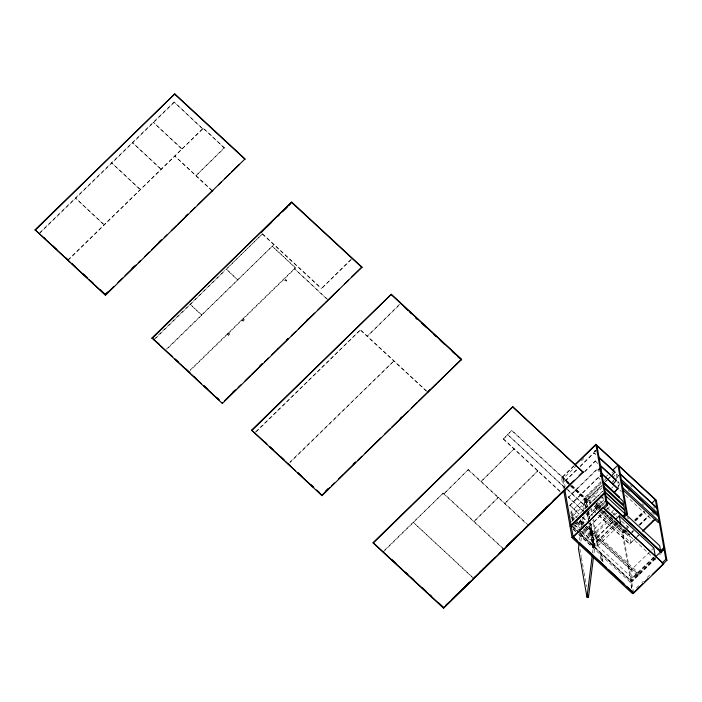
<?xml version="1.0" encoding="UTF-8"?>
<svg xmlns="http://www.w3.org/2000/svg" width="702" height="702" viewBox="0 0 702 702"><rect width="100%" height="100%" fill="white"/><g stroke="black" fill="none" stroke-linecap="round" stroke-linejoin="round"><path stroke-width="0.53" stroke-dasharray="3.51 2.63" d="M284.775 280.326C285.24 278.097 287.75 281.098 285.714 281.511C283.555 279.966 285.828 281.774 286.398 280.221M284.854 280.791L285.626 279.966L286.477 280.686M579.545 540.18L580.633 531.546M581.317 526.158L582.397 517.523M583.213 511.056L584.705 499.192L586.161 499.324L587.486 506.853M580.861 541.4L582.221 530.607M582.897 525.219L584.125 515.505M584.942 509.038L586.161 499.324M592.558 552.965L593.243 547.569L588.688 521.77L593.199 547.56L594.691 547.709L594.015 553.106M39.988 232.45L174.087 102.001L202.966 129.115L174.087 102.001M39.303 233.669L174.175 102.466M68.015 259.845L203.396 128.15L224.447 148.017L195.823 175.86L224.359 147.552M68.094 260.31L203.396 128.15M153.984 339.408L224.798 270.516M260.977 235.319L226.342 269.015L237.943 280.142L226.421 269.48M155.607 338.373L262.522 233.827M166.269 349.315L274.034 244.48L167.12 349.034M190.207 369.998L295.428 267.646L272.262 246.209L295.507 268.111L190.286 370.463M228.396 335.029L229.545 333.915L228.387 332.853L229.624 334.38L228.475 335.495L227.246 333.968L228.475 335.495M242.997 320.832L244.138 319.717L242.989 318.655L244.217 320.182L243.076 321.297L241.839 319.761L243.076 321.297M351.43 259.442L321.376 288.68L351.342 258.977M255.554 431.914L360.503 329.826L426.737 391.128M256.423 431.625L360.503 329.826M399.613 304.247L367.155 336.372L400.465 303.957M289.856 462.17L394.024 360.846L289.935 462.636M384.722 550.008L443.287 493.041L503.755 548.999M383.257 551.983L443.287 493.041M468.304 469.577L443.831 493.936L468.304 469.577L528.308 525.114M560.126 491.707L503.316 439.127L511.819 430.308L570.577 484.564M503.316 439.127L511.819 430.308M563.399 488.487L561.503 477.737L574.157 465.426M562.618 477.202L574.236 465.9M576.825 465.347L563.653 478.159L565.154 486.679M581.475 460.828L583.801 458.564M570.147 485.275L565.408 480.501L577.009 469.208M580.106 466.198L594.032 452.658L595.586 454.089M565.487 480.967L577.097 469.673M580.185 466.663L594.032 452.658M584.652 471.437L595.489 460.907L597.814 463.057M584.74 471.911L595.489 460.907M583.151 511.117L568.313 496.998L596.937 469.155L599.35 471.779M568.401 497.464L597.025 469.62M579.168 514.338L569.77 505.247L598.394 477.404L599.947 478.843M569.857 505.712L598.394 477.404M600.886 481.73L584.617 497.56L586.31 507.142M606.309 476.456L607.862 474.947M574.71 518.497L571.603 515.628L570.945 511.89L601.193 482.458M586.179 507.774L584.669 499.175L585.696 498.166L587.214 506.774M601.149 483.441L585.661 498.543L587.162 507.063M604.246 480.431L607.344 477.413M611.995 472.894L614.32 470.63M601.921 485.31L586.451 500.359L601.07 485.6M604.94 481.835L606.484 480.335M607.256 479.58L609.573 477.325M605.791 481.554L608.116 479.291M608.888 478.545L610.433 477.035M570.568 516.628L601.851 486.196M572.516 520.814L571.858 517.076L602.105 487.653M612.477 477.623L616.33 473.876L618.699 476.07M591.716 501.737L602.553 491.198M612.609 481.414L618.795 475.394M571.489 521.814L602.764 491.382M611.144 483.388L614.232 480.379M615.013 479.624L618.874 475.868M611.626 488.118L613.162 486.626M575.368 523.999L577.693 521.735M588.539 511.188L590.092 509.678M601.711 498.367L603.264 496.867M584.45 526.553L579.65 522.112L580.686 521.103L580.343 519.164L584.336 522.858M600.026 508.362L596.823 505.405L597.858 504.405L597.516 502.457L601.509 506.16M595.629 512.653L593.172 509.985L604.001 499.447M617.927 485.907L619.48 484.398M593.26 510.451L604.089 499.921M618.014 486.372L619.559 484.871M604.834 501.816L589.364 516.865L604.747 501.342M604.44 503.624L596.735 511.109L595.454 503.843L600.201 508.23M604.659 511.1L590.812 525.114L606.291 510.064M605.431 510.345L609.301 506.59M607.063 509.31L610.152 506.3M611.951 516.163L591.532 536.03L590.873 532.292L608.195 515.443M611.293 512.425L613.627 510.161M612.732 515.408L615.829 512.39M581.581 531.16L592.444 541.216L591.786 537.478L611.433 518.366M614.54 515.347L616.865 513.083M616.663 522.227L593.137 545.103L592.479 541.374L614.452 519.998M653.667 557.134L632.291 577.922L597.744 545.945L596.367 538.162L614.689 520.349M617.084 522.112L593.067 545.48L589.311 524.183M618.12 523.069L594.103 546.437L589.97 523.008M593.497 519.068L597.999 544.612L595.138 547.393L590.636 521.858M597.744 545.945L619.875 524.42M628.246 526.175L622.051 532.204L630.501 580.115L653.737 557.511M634.441 520.138L643.743 511.1M634.906 520.296L644.146 511.31M600.956 559.362L600.061 554.299L601.096 553.299L602.518 561.389M633.581 592.672L622.999 532.695L625.324 530.431M626.105 529.677L629.203 526.667M635.398 520.638L644.699 511.591M601.649 560.854L600.579 554.782L601.614 553.781L603.22 562.881M625.412 530.896L623.086 533.16L600.807 512.548M635.486 521.103L644.778 512.056M631.572 532.055L633.107 530.563M638.943 524.885L648.508 515.584M602.088 511.723L628.193 535.88L631.291 532.871M632.063 532.125L633.616 530.615M639.803 524.596L648.315 516.321M630.975 533.792L633.283 531.546M639.443 525.552L649.447 515.821M636.617 537.363L629.65 544.138L636.1 537.311M636.872 536.565L638.416 535.064M637.39 536.609L638.934 535.108M632.291 577.922L630.923 570.138L650.772 550.842M651.535 550.096L653.825 547.867M654.685 557.686L630.659 581.054L632.546 591.742M655.422 557.836L631.537 581.081L572.656 526.588M631.66 588.618L630.589 582.546L655.501 558.309M655.721 558.643L631.695 582.011L579.185 533.415M659.59 554.878L661.144 553.369M585.249 527.29L638.048 576.149L639.074 575.149L638.732 573.201L587.539 525.824M636.424 587.969L638.741 585.714M641.847 582.695L643.392 581.186M647.27 577.421L649.596 575.157M630.475 485.617L632.054 487.074M653.413 506.844L655.001 508.309M594.111 453.123L595.665 454.563M627.965 490.198L629.554 491.663M651.702 512.17L654.869 515.101M617.611 481.142L619.19 482.607M642.102 503.808L643.681 505.273M595.568 461.372L597.893 463.531M619.366 483.59L617.786 482.125L618.883 488.355M619.857 490.128L621.437 491.584M625.385 495.243L653.044 520.84M598.473 477.869L600.026 479.308M627.035 517.479L628.615 518.945M203.483 128.615L224.447 148.017M602.079 497.551L603.676 499.025M596.375 497.788L594.006 495.594L594.734 499.745M599.534 500.719L603.483 504.369M607.432 508.029L616.918 516.804M621.656 521.191L627.983 527.044M597.858 504.405L601.052 507.362M601.281 507.897L596.481 503.457L596.823 505.405M616.479 521.963L618.085 523.446M626.079 530.844L627.676 532.327M596.077 503.588L600.815 507.976M603.974 510.907L607.133 513.829M610.292 516.751L613.46 519.682M614.25 520.41L622.937 528.457M623.727 529.185L629.255 534.301M600.991 508.968L629.431 535.293L630.712 542.558L599.104 513.302M603.229 511.328L655.22 559.441L654.878 557.493M595.673 505.396L599.631 509.055M600.421 509.792L628.193 535.88M594.963 505.133L601.298 510.986M568.927 482.651L562.539 476.737L564.434 487.486M572.086 485.573L590.382 502.509M594.357 506.186L598.341 509.871M599.131 510.608L622.999 532.695M571.367 485.301L590.461 502.974M594.445 506.651L597.621 509.599M511.898 430.774L570.296 484.819M565.408 480.501L568.515 483.371M571.621 486.249L586.372 499.894M570.928 485.995L586.451 500.359M561.503 477.737L569.489 485.126M570.287 485.863L584.669 499.175M593.172 509.985L595.55 512.179M598.709 515.11L629.571 543.664M598.797 515.575L629.65 544.138M566.865 488.75L587.048 507.432M567.725 489.935L586.354 507.177M564.32 487.048L507.528 434.485L566.005 488.996M568.313 496.998L583.845 511.363M584.617 512.083L589.276 516.4M586.258 513.987L589.364 516.865M503.229 438.662L560.047 491.233M569.77 505.247L579.089 513.873M582.967 517.462L586.854 521.051M582.274 517.207L588.487 522.955M589.268 523.674L590.812 525.114M570.945 511.89L577.158 517.637M580.256 520.507L585.696 525.544M586.468 526.263L591.909 531.291L592.567 535.021L585.573 528.553M580.686 521.103L583.88 524.069M584.678 524.806L639.074 575.149M583.309 523.867L579.308 520.164L579.65 522.112M586.512 526.825L637.706 574.201L638.048 576.149M570.691 513.61L575.35 517.918M579.229 521.516L582.335 524.385M585.442 527.263L590.873 532.292M596.367 538.162L630.923 570.138M578.588 522.095L582.467 525.684M571.858 517.076L574.183 519.234M577.29 522.104L583.502 527.851M584.283 528.571L592.821 536.477L593.48 540.215M571.349 517.348L573.674 519.498M576.781 522.376L582.993 528.123M583.766 528.843L591.532 536.03M571.603 518.796L573.157 520.235M576.263 523.113L582.476 528.86M583.248 529.58L591.786 537.478M262.416 233.722L321.288 288.215M574.069 522.253L593.506 540.364L594.164 544.103L579.413 530.449M262.495 234.196L321.376 288.68M597.999 544.612L596.963 543.655L592.839 520.235M574.596 524.692L580.8 530.44M574.622 524.842L580.826 530.589M581.607 531.309L592.479 541.374M212.039 190.47L174.78 155.993L212.118 190.944M573.201 524.701L578.641 529.738M327.913 299.666L294.392 268.647L327.193 299.394M572.946 526.43L579.159 532.177M579.94 532.888L593.137 545.103M360.582 330.291L426.825 391.593M571.095 525.535L631.616 581.546M572.823 527.527L578.395 532.678M573.227 529.08L575.631 531.291M578.825 534.248L593.199 547.56L594.225 546.551L590.057 522.902M573.218 529.457L575.587 531.651M578.746 534.573L600.061 554.299M600.579 554.782L630.589 582.546M468.383 470.042L526.816 524.113M443.366 493.506L503.834 549.464M472.104 576.763L413.232 522.279L473.78 578.702M616.33 473.876L617.058 478.027M590.68 503.106L589.557 496.718L588.522 495.761L590.022 504.273M591.619 508.423L592.742 514.812M590.768 508.529L592.084 515.979M586.697 499.508L588.004 506.958M588.759 511.214L589.882 517.593M588.241 511.153L589.575 518.681M590.329 522.981L594.691 547.709M587.969 511.074L589.303 518.594M587.907 511.293L589.224 518.769M587.241 512.469L588.557 519.919M584.705 499.192L586.223 507.792M586.986 512.091L588.504 520.691L587.135 513.153M579.913 548.946L581.238 556.475M581.432 557.546L583.897 571.525M584.082 572.604L586.547 586.582M295.428 267.646L295.507 268.111M244.138 319.717L244.217 320.182M229.545 333.915L229.624 334.38M514.171 448.789L480.94 481.66L514.171 448.789M498.306 497.341L473.832 521.7L498.306 497.341M537.899 470.744L504.668 503.624L537.899 470.744M182.046 148.921L153.255 122.271L182.134 149.386L182.046 148.921M161.214 169.191L132.415 142.541L161.293 169.656L161.214 169.191M140.374 189.461L111.583 162.811L140.453 189.926L140.374 189.461M104.194 224.649L75.404 198.008L104.273 225.123L104.194 224.649M201.676 314.873L190.163 304.212L201.764 315.338L201.676 314.873"/><path stroke-width="1.05" d="M579.141 543.418L578.466 548.806L586.995 597.191L588.443 597.332L593.602 556.344M586.995 597.191L592.286 555.124M35.1 229.773L174.78 93.901L245.033 158.924L105.44 295.261L35.1 229.773L40.69 234.951M35.179 230.247L174.78 93.901M105.44 295.261L105.274 294.331L107.625 292.041M131.967 268.366L134.319 266.076M158.652 242.401L161.012 240.11M185.346 216.435L187.697 214.145M105.353 294.796L113.996 286.398M117.91 282.581L122.631 277.992M124.974 275.71L135.969 265.014M138.312 262.732L140.681 260.433M144.594 256.625L149.315 252.027M151.658 249.754L161.881 239.812M164.233 237.522L167.374 234.468M171.27 230.677L176.764 225.333M177.58 224.543L187.785 214.61M190.926 211.556L194.814 207.774M197.955 204.721L212.864 190.216M218.357 184.872L221.49 181.818M224.631 178.764L230.124 173.42M231.695 171.893L239.54 164.268M152.001 337.96L291.681 202.088L361.934 267.111L222.341 403.448L152.001 337.96L171.972 356.44M280.089 213.513L260.907 232.722L263.215 230.475M281.634 212.013L290.874 203.018L289.417 204.984M152.088 338.434L291.681 202.088M267.067 226.72L271.692 222.227M277.86 216.225L279.396 214.733M282.485 211.732L287.109 207.23M232.362 392.611L234.705 390.321M259.775 365.944L262.118 363.662M286.398 340.04L287.969 338.522M306.765 320.235L308.327 318.708M224.614 400.693L236.381 389.241M237.952 387.715L241.058 384.696M244.972 380.888L250.456 375.552M251.29 374.736L262.276 364.048M264.636 361.758L268.471 358.029M271.7 354.887L277.869 348.885M277.974 348.789L288.171 338.864M291.312 335.81L295.884 331.37M298.376 328.94L314.68 313.083M317.997 309.854L324.078 303.94M325.052 302.983L339.18 289.242M344.673 283.898L348.596 280.08M351.737 277.027L361.934 267.111M251.632 430.159L391.304 294.287L461.565 359.31L321.972 495.647L251.632 430.159L266.795 444.199M251.711 430.633L391.304 294.287M325.719 490.909L328.071 488.618M353.132 464.241L355.484 461.951M400.122 418.524L401.693 417.006M429.861 389.601L427.615 392.33M329.729 487.548L321.885 495.182L316.295 490.005M331.3 486.021L334.442 482.967M338.338 479.185L343.813 473.85M344.647 473.043L355.624 462.355M357.985 460.064L361.828 456.326M365.049 453.194L380.738 437.934M384.661 434.117L390.022 428.896M391.725 427.246L408.037 411.372M411.346 408.16L417.436 402.228M418.41 401.29L436.916 383.283M438.022 382.204L461.565 359.31M373.139 542.611L512.82 406.739L583.16 472.227L443.48 608.099L373.218 543.076L373.139 542.611L443.725 607.941L570.217 484.345L561.705 493.173M373.218 543.076L512.82 406.739M574.929 464.671L595.849 444.322L656.317 500.28L664.847 548.666L661.749 551.684M575.017 465.145L595.937 444.796L656.405 500.754M445.752 605.343L448.885 602.29M452.816 598.473L457.52 593.892M459.09 592.365L469.296 582.441M472.428 579.387L475.57 576.333M479.492 572.516L484.204 567.936M485.766 566.409L495.191 557.248M502.246 550.377L499.113 553.43L503.755 548.999L503.834 549.464M506.177 546.568L521.086 532.063M525.789 527.483L529.712 523.666M532.853 520.612L546.981 506.87M552.474 501.526L556.396 497.709M559.529 494.656L574.447 480.15M579.15 475.57L583.072 471.753M443.725 607.941L447.499 603.72M452.123 599.227L470.612 581.23M475.236 576.737L481.405 570.735M482.95 569.243L492.962 559.494M506.818 546.016L518.33 534.819M523.71 529.589L528.308 525.114L528.395 525.579M531.405 522.095L543.804 510.038M546.13 507.774L549.227 504.764M553.878 500.236L560.073 494.208M600.131 468.611L601.21 474.701L602.246 475.666L601.166 469.568L600.131 468.611L598.99 469.726L600.043 468.094L595.849 444.322M601.21 474.701L600.157 476.333L601.298 475.228L602.334 476.184L605.422 493.673L604.387 492.707L601.298 475.228M612.513 470.428L617.936 465.154L626.386 513.065L627.421 514.031L623.543 517.795M611.205 476.281L614.996 472.051L598.692 456.967M612.662 484.529L616.444 480.3L600.14 465.215M604.387 492.707L570.033 526.123L563.776 490.637M601.202 496.349L570.059 526.535L572.025 537.662L602.026 565.435L603.053 564.426M571.235 526.052L604.545 493.646L605.589 494.603L607.467 505.291L604.369 508.309M614.812 491.567L617.9 488.557L601.596 473.464M614.118 492.786L617.9 488.557M572.025 537.662L606.431 504.334L604.545 493.646M573.201 537.206L603.167 507.502L663.723 563.934L633.669 593.164L573.201 537.206L564.68 488.917M615.452 519.603L619.269 515.891L653.825 547.867L655.194 555.651M622.867 516.189L625.192 513.925L624.534 510.187L605.124 492.225M623.279 516.084L626.386 513.065M651.491 503.562L655.361 499.789L663.811 547.709L664.847 548.666M603.58 564.908L602.544 565.909L632.546 593.673L642.883 583.652M643.032 530.572L654.325 519.585M642.804 531.344L655.177 519.304M659.941 551.474L663.811 547.709M655.457 556.932L663.978 548.639L665.013 549.605L666.9 560.293L652.176 574.613M661.986 563.101L665.865 559.336L663.978 548.639M644.427 582.151L648.227 578.457M620.34 473.894L656.739 507.572M620.428 474.359L656.818 508.037M598.771 457.432L615.075 472.516M621.34 479.545L657.73 513.232L656.703 514.233L621.893 482.02M621.797 482.142L658.195 515.821M621.875 482.607L658.274 516.295M600.228 465.68L616.531 480.773M622.797 487.802L659.187 521.481L658.16 522.481L623.35 490.268M600.043 468.094L601.079 469.05L596.972 445.752M598.894 469.199L599.938 470.164M600.903 473.218L617.988 489.022M603.053 481.712L619.436 497.27L602.36 481.467M603.518 483.143L622.928 501.105L623.587 504.843L604.185 486.881M604.44 488.329L623.85 506.291L624.508 510.029L605.098 492.067M174.859 94.366L245.121 159.389M291.76 202.553L362.021 267.576M391.391 294.752L461.644 359.775M512.899 407.204L583.16 472.227M404.361 307.178L407.546 310.117M409.933 312.329L411.521 313.803M421.867 323.376L426.64 327.79M433.801 334.415L436.188 336.627M440.163 340.312L444.147 343.989M452.097 351.351L455.282 354.299M457.669 356.511L460.056 358.713M415.584 317.953L417.172 319.419M605.782 495.963L625.192 513.925M625.693 514.276L659.713 545.761L660.626 550.956M605.896 500.298L661.67 552.307L605.975 500.772M606.063 501.237L660.959 552.044M606.431 504.334L607.467 505.291M665.865 559.336L666.9 560.293M603.913 508.38L615.908 519.48M654.308 555.01L655.905 556.493M603.255 507.976L663.723 563.934M573.051 536.661L577 540.312M579.483 542.628L606.528 567.664M608.915 569.875L624.104 583.906M627.219 586.811L633.669 593.164M44.024 237.645L45.621 239.119M52.817 245.779L56.818 249.482M65.619 257.625L68.015 259.845M71.981 263.513L75.149 266.453M83.082 273.789L87.039 277.457M91.006 281.125L93.384 283.327M100.518 289.926L105.274 294.331M157.055 342.243L159.354 344.375M170.296 354.501L172.692 356.713M175.088 358.933L178.282 361.89M185.468 368.541L190.26 372.973M194.243 376.667L195.84 378.141M203.826 385.53L207.81 389.224M216.593 397.35L218.989 399.561M264.347 441.54L266.742 443.761M269.937 446.709L273.122 449.666M280.309 456.309L284.301 460.003M289.882 465.172L288.285 463.697L288.373 464.162M297.867 472.56L301.851 476.254M310.635 484.371L313.82 487.328M317.014 490.286L319.41 492.497M391.927 559.608L395.91 563.294M405.458 572.13L407.844 574.333M411.021 577.281L414.206 580.229M422.165 587.592L426.14 591.268M430.115 594.954L431.712 596.428M438.873 603.053L443.646 607.467M41.708 235.89L70.226 262.285M71.271 263.25L87.794 278.536M88.706 279.387L104.563 294.059M175.158 359.389L189.522 372.692M191.119 374.166L201.509 383.783M203.896 385.986L219.068 400.026M269.989 447.156L283.582 459.731M285.179 461.205L295.551 470.814M297.938 473.016L313.11 487.056M618.971 466.11L627.421 514.031M619.269 515.891L620.638 523.674M601.123 495.884L601.289 496.814M588.065 595.182L588.443 597.332M565.917 488.522L566.005 488.996M460.854 359.45L460.933 359.915M473.701 578.237L473.78 578.702M443.392 607.634L443.48 608.099M383.178 551.509L383.257 551.983M321.806 494.717L321.972 495.647M212.039 190.47L212.118 190.944M254.773 432.678L254.852 433.143M222.174 402.518L222.341 403.448M188.662 371.498L188.741 371.963M153.984 339.408L154.063 339.873M39.224 233.196L39.303 233.669M594.603 451.526L595.735 450.526L594.603 451.526"/></g></svg>
